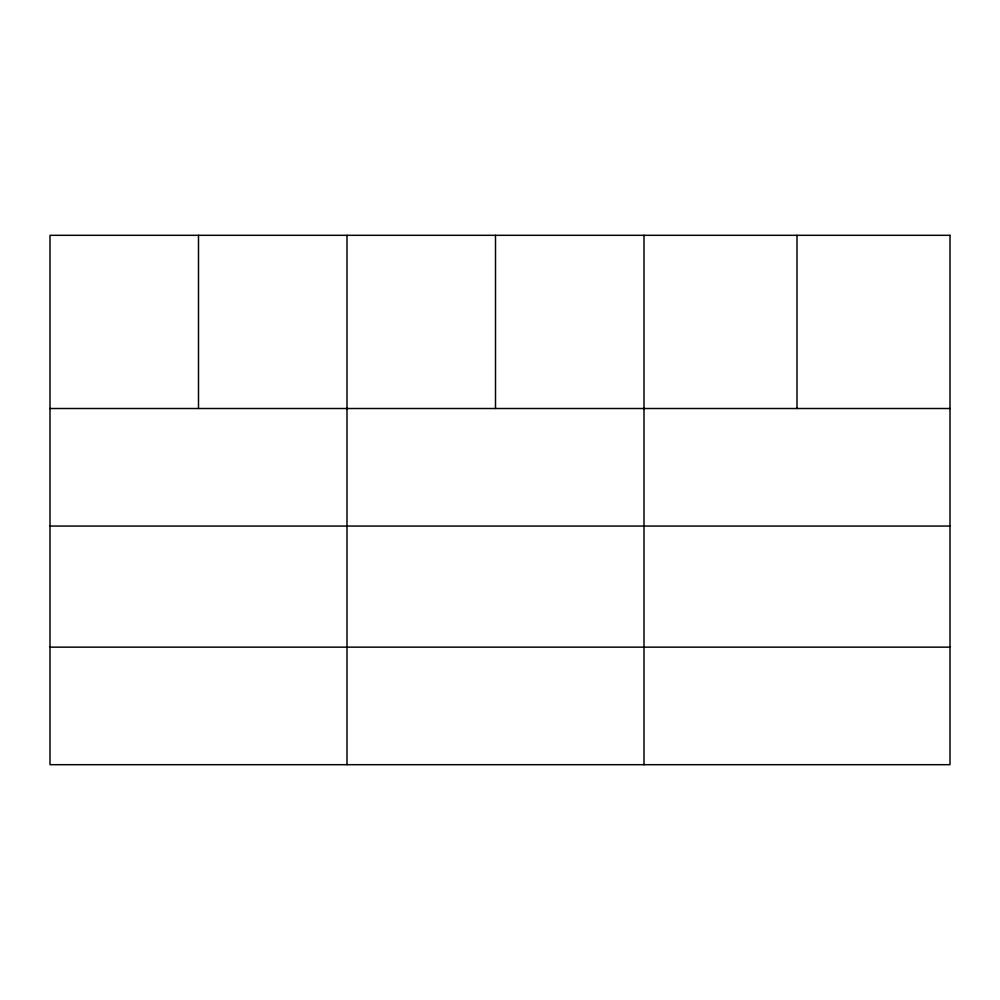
<?xml version="1.0" encoding="UTF-8"?>
<svg xmlns="http://www.w3.org/2000/svg" width="1000" height="1000" viewBox="0 0 1000 1000"><rect width="100%" height="100%" fill="white"/><g stroke="black" fill="none" stroke-linecap="round" stroke-linejoin="round"><path stroke-width="1.5" d="M50 408.512L950 408.512M50 526.05L950 526.05M50 647.15L950 647.15M797 235.312L797 408.512M644 235.312L644 764.688M495.5 235.312L495.5 408.512M347 235.312L347 764.688M198.5 235.312L198.5 408.512M950 235.312L50 235.312L50 764.688L950 764.688L950 235.312"/></g></svg>
